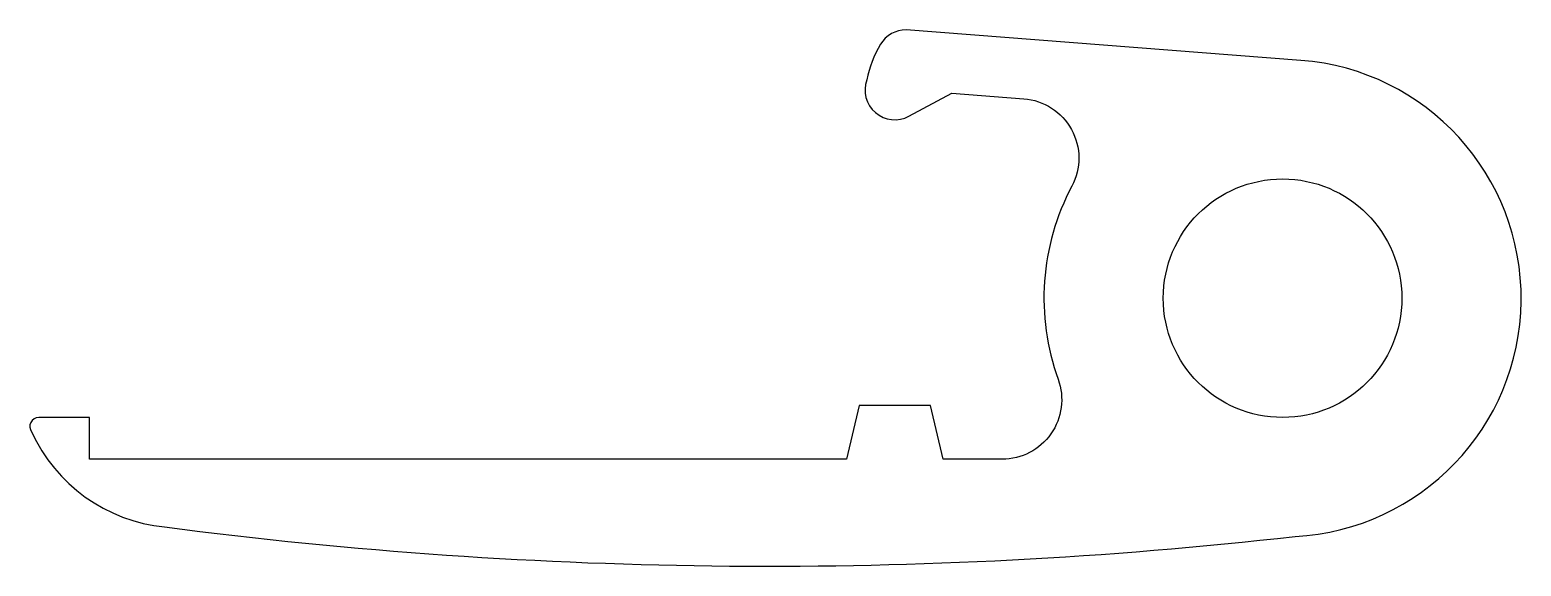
# Model space of a CAD drawing. Extents: x 950.7 to 975.7, y 5.7 to 14.6.
import ezdxf

# ---------------------------------------------------------------- set-up
doc = ezdxf.new("R2010")
doc.units = 0
doc.header["$LTSCALE"] = 15
doc.layers.get('0').update_dxf_attribs({"linetype": 'CONTINUOUS'})

msp = doc.modelspace()

# ---------------------------------------------------------------- linework, layer by layer
at = {"ltscale": 0.05}
msp.add_lwpolyline([(966.121, 13.585), (967.329, 13.491, -0.540575), (968.135, 12.025, 0.211993), (967.905, 8.787, -0.519884), (966.965, 7.447), (965.977, 7.447), (965.767, 8.347), (964.567, 8.347), (964.357, 7.447), (951.666, 7.447), (951.666, 8.147), (950.816, 8.147, 0.610901), (950.695, 7.909, 0.266728), (952.924, 6.311, 0.060688), (971.877, 6.152, 0.937183), (971.975, 14.135), (965.355, 14.647, 0.262988), (964.926, 14.405, 0.080816), (964.696, 13.806, 0.687267), (965.404, 13.198)], format="xyb", close=True, dxfattribs=at)
msp.add_circle((971.667, 10.147), 2, dxfattribs=at)

doc.saveas('drawing.dxf')
